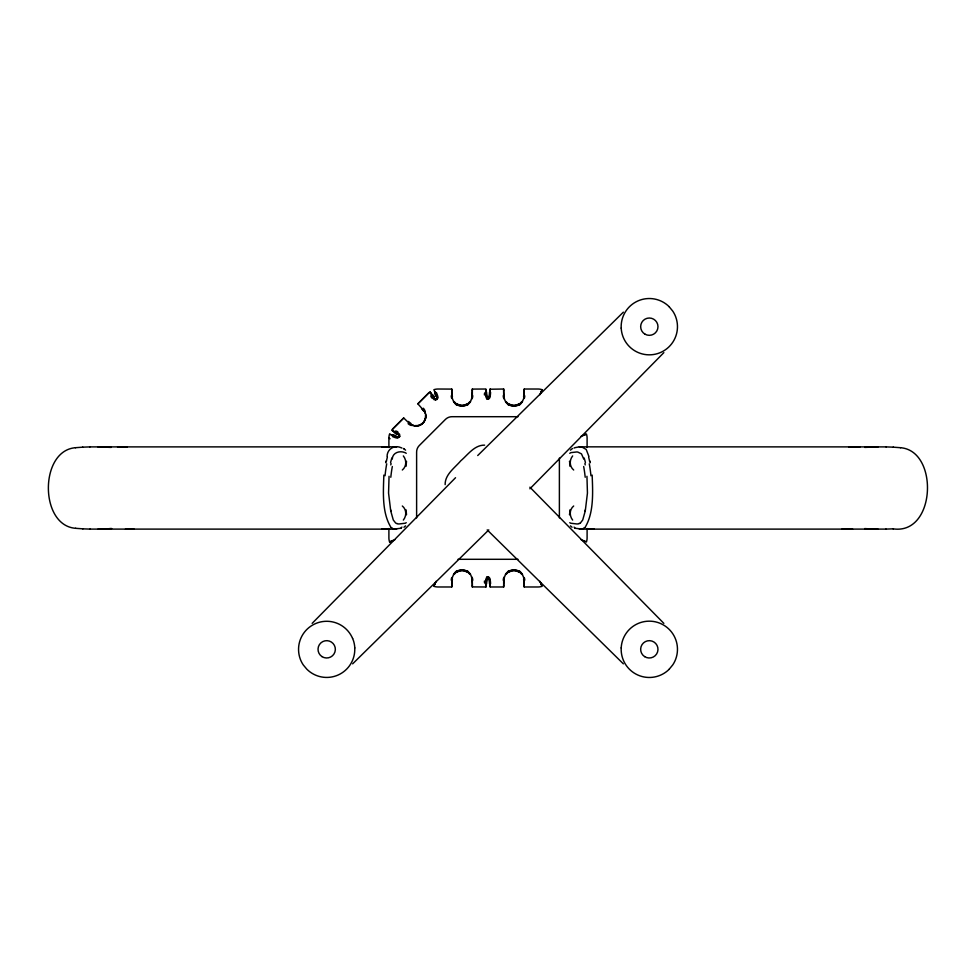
<?xml version="1.0" encoding="UTF-8"?>
<svg xmlns="http://www.w3.org/2000/svg" width="976" height="976" viewBox="0 0 976 976"><rect width="100%" height="100%" fill="white"/><g stroke="black" fill="none" stroke-linecap="round" stroke-linejoin="round"><path stroke-width="1.46" d="M453.498 401.38L451.9 397.183L451.742 390.363M451.742 390.156L451.742 389.095L438.017 389.021A12.92 12.92 0 0 0 433.881 389.705L436.199 395.158M472.335 583.831L471.591 576.633M471.591 399.367L472.335 390.363M472.335 390.156L472.335 389.095L485.841 389.021A49.8 49.8 0 0 0 485.975 392.169M490.05 583.831A50.532 50.532 0 0 1 490.159 586.979L503.665 586.979L503.665 585.844M503.665 585.637L504.409 576.633M504.409 399.367L503.665 392.169M522.502 401.38L524.027 397.574L524.258 392.169M541.924 585.905L542.119 586.295A12.92 12.92 0 0 1 537.983 586.979L524.258 586.979L524.258 585.844M524.258 585.637L524.1 578.817L522.502 574.62M399.452 436.943L399.391 436.98A1.452 1.074 -64.7 0 1 399.05 437.102L399.489 435.906A5.148 3.965 -10.1 0 0 399.306 435.613L398.403 434.674A8.125 2.757 30.6 0 0 397.988 434.405M490.159 389.229L503.665 389.021L503.665 390.156M472.335 585.844L472.335 586.905L485.841 586.979L486.512 579.659M453.498 574.62L451.9 578.817L451.742 585.637M451.754 580.305L451.742 586.979L438.017 586.979A12.92 12.92 0 0 1 433.881 586.295M485.841 586.674L485.865 585.844M490.147 390.156L490.159 389.265L489.818 394.536L490.123 390.864M435.711 399.684A4.831 4.197 -10 0 1 435.076 399.16L434.552 398.525L435.503 399.404A5.161 3.965 -80 0 0 435.784 399.611L436.87 399.513A1.452 1.074 -25.4 0 0 436.98 399.172L436.833 397.427M406.089 466.247L406.504 461.258M569.899 509.887L569.728 512.071M436.809 397.305L436.833 397.403A10.882 4.795 -87.6 0 0 436.565 396.756A8.345 2.769 66.1 0 1 436.711 397.232L437.004 398.647A5.1 4.063 15.1 0 1 437.004 398.989L436.882 399.465M569.496 514.779L569.594 513.681M383.849 475.08C383.3 492.392 381.726 512.912 391.327 527.955M389.058 476.3L388.558 493.063L390.644 510.302M489.806 394.585L489.513 396.341M399.684 436.65L398.879 437.114A5.087 4.063 74.8 0 1 398.525 437.138L397.293 436.955L398.025 437.077M415.093 425.865L414.312 425.804L416.313 425.914A10.529 4.575 -29.7 0 0 416.837 425.939M585.356 510.302L587.442 493.063L586.942 476.3M385.679 462.709L385.996 461.136M390.79 464.942L391.095 463.527M585.136 511.387L582.709 520.001L580.366 523.014M472.116 397.574L470.578 401.38M503.884 578.426L505.422 574.62M452.01 578.207L452.266 577.267M523.99 397.793L523.734 398.733M486.56 579.305A10.15 4.111 -63.2 0 1 486.646 578.939C487.17 573.437 490.891 581.269 488.549 576.95M486.67 578.927L487.634 576.804L488.683 577.145A4.953 4.172 29.9 0 1 488.976 578.024M387.082 456.512C387.021 449.094 394.438 444.617 400.965 447.655A85.205 19.227 -82.2 0 1 401.953 448.069M488.549 399.05C490.891 394.67 487.207 402.527 486.67 397.073A10.15 4.111 63.2 0 1 486.56 396.695M392.242 459.062C392.535 452.522 399.831 450.375 405.028 452.632A80.727 18.239 -81.2 0 1 405.955 453.096L406.211 453.34M436.028 581.33L435.808 581.94M539.972 394.67L540.192 394.06M435.699 582.221L434.576 584.831M540.301 393.779L542.083 389.778M434.613 584.758L435.345 583.087M540.655 392.913L541.924 390.095L541.656 390.644M435.259 583.294L434.759 584.441M540.741 392.706L541.241 391.559M434.381 585.258L434.076 585.905M542.046 389.863L542.119 389.705A12.92 12.92 0 0 0 537.983 389.021L524.258 389.021L524.258 395.329M470.225 401.892L467.724 404.369M505.775 574.108L508.276 571.631M522.148 401.892L520.879 403.344M453.852 574.108L455.121 572.656M669.207 669.207L672.671 664.998A27.377 27.377 0 0 0 675.782 658.922A28.158 28.158 0 0 0 659.581 623.103A28.158 28.158 0 0 0 623.359 638.402A28.487 28.475 0 0 0 621.2 647.918M405.577 525.857L403.954 527.247M312.149 623.371L455.536 477.715M663.851 352.629L529.895 488.805M570.411 450.156L572.461 448.509M397.915 434.247L391.632 430.196A12.92 12.92 0 0 1 392.694 429.001L403.71 417.972L409.786 423.828L414.41 425.768M424.658 411.518L417.862 403.82L428.879 392.803A12.92 12.92 0 0 1 430.074 391.754L430.77 393.023M392.694 429.001L403.71 417.972M417.862 403.82L428.879 392.803M477.715 455.536L623.371 312.149M488.805 529.895L352.629 663.851M486.67 397.073L487.671 399.233L488.683 398.855A4.953 4.172 -29.9 0 0 488.976 397.976M569.789 453.34L570.057 453.132A80.935 18.288 81.2 0 1 570.972 452.62L576.853 451.949A202.374 45.774 80.9 0 1 577.877 452.108L581.476 453.877L583.758 459.062M406.211 522.66L406.028 522.807A73.92 16.69 81.3 0 1 405.272 523.234L398.781 524.002A192.845 43.627 80.9 0 1 397.061 523.563M520.391 403.783L519.61 404.369M455.609 572.217L456.39 571.631M584.758 527.906C594.055 513.23 592.822 492.282 592.151 475.08M587.101 447.496L587.101 438.139A12.92 12.92 0 0 0 586.417 434.003L584.953 434.698M388.899 528.504L388.899 537.861A12.92 12.92 0 0 0 389.583 541.997L394.877 539.728M389.656 541.961L390.778 541.424M585.649 434.381L585.271 434.552M401.221 528.223L394.585 529.004M391.278 541.192L392.633 540.594M583.367 435.406L584.905 434.723L581.123 436.272M584.563 434.881L583.209 435.467M391.437 541.119L392.791 540.533M583.514 528.48L583.172 528.589A194.736 44.103 -81.1 0 1 581.415 528.931M578.939 523.612L579.439 523.441A73.664 16.702 -81.2 0 0 580.366 523.002M581.415 529.004L574.779 528.223M398.525 437.126L398.415 437.114A5.087 4.038 72 0 0 398.867 437.102L399.001 437.102A4.746 3.941 -33.8 0 1 398.049 436.992M416.874 425.89C423.535 426 427.464 417.606 425.207 412.848M75.481 447.703L82.777 447.167M893.113 528.846C935.972 535.214 939.119 450.607 900.421 447.703M111.691 528.577L104.505 528.955L111.313 528.577M398.879 437.114L397.171 436.931M82.667 447.167L89.975 446.898M885.915 529.102L893.211 528.846M878.095 446.862L864.809 447.411M98.027 529.138L105.676 528.955M886.135 446.898L579.317 446.849L575.035 447.655A85.473 19.288 82.2 0 0 574.047 448.069M117.559 446.898L127.283 446.862M841.91 529.138L852.597 529.102M518 416.703L451.998 416.703A9.309 9.309 0 0 0 445.41 419.436L419.338 445.495A9.309 9.309 0 0 0 416.618 452.083L416.618 517.927M381.75 446.862L396.683 446.849M89.865 446.898L389.485 446.862M111.191 447.411L97.905 446.862M75.603 447.703C39.26 450.4 39.296 525.808 75.738 528.309M864.687 528.577L871.605 528.955M89.987 529.102L389.509 529.138M586.661 529.138L886.013 529.102M579.354 529.151L594.213 529.138M458 559.297L518 559.297M579.317 446.849L580.696 446.91M381.787 529.138L396.646 529.151M125.453 529.102L134.09 529.138M848.717 446.862L860.039 446.898M870.409 528.955L877.973 529.138M886.049 446.898L893.333 447.167M82.789 528.846L90.109 529.102M75.616 528.309L82.911 528.846M893.235 447.167L900.519 447.703M484.621 445.141C474.434 444.946 467.846 454.792 460.794 460.794C454.792 467.846 444.946 474.434 445.141 484.621M414.117 425.707L412.824 425.377M582.086 447.13L586.21 449.448L588.918 456.512M396.512 436.772L395.146 436.357M397.061 523.612L396.561 523.441A73.664 16.702 81.2 0 1 395.634 523.002L393.291 520.001L390.864 511.387M395.048 436.321L390.729 434.552M392.486 528.48L392.828 528.589A194.736 44.103 81.1 0 0 394.585 528.931M581.123 539.728L586.417 541.997A12.92 12.92 0 0 0 587.101 537.861L587.101 528.504M394.877 436.272L391.278 434.808M583.209 540.533L584.722 541.192M583.611 540.692L584.905 541.277M392.401 435.308L391.095 434.723M390.437 434.418L389.997 434.21M388.899 447.496L388.899 438.139A12.92 12.92 0 0 1 389.583 434.003L389.741 434.076M388.899 438.139L390.083 438.736M392.669 430.758L394.731 431.99M403.735 448.631L405.589 450.156M403.539 448.509L404.332 448.984M572.046 527.247L570.423 525.857M508.276 404.369L505.775 401.892M456.39 404.369L455.609 403.783M519.61 571.631L520.391 572.217M467.724 571.631L470.225 574.108M569.789 522.66L569.972 522.807A73.92 16.69 -81.3 0 0 570.728 523.234L577.219 524.002A192.845 43.627 -80.9 0 0 578.939 523.563M435.137 399.099L435.821 399.611A5.161 3.941 -82.4 0 1 435.516 399.391M623.371 663.851L487.195 529.895M398.733 434.991L399.684 436.37M455.121 403.344L453.852 401.892M520.879 572.656L522.148 574.108M434.967 398.94L434.527 398.489A10.98 5.222 30.7 0 1 434.052 398.037M529.895 487.195L663.851 623.371M669.207 306.793L672.671 311.002A27.377 27.377 0 0 1 675.782 317.078A28.158 28.158 0 0 1 659.581 352.897A28.158 28.158 0 0 1 623.359 337.598A28.487 28.475 0 0 1 621.2 328.082M434.125 398.037L430.855 393.169L431.868 394.841M505.202 401.014L503.884 397.574M470.798 574.986L472.116 578.426M399.562 436.065L399.477 435.906A4.831 4.197 -80 0 0 399.038 435.198M430.831 393.121L430.282 392.145M424.316 410.884L425.597 414.275M541.778 585.612L541.314 584.6M541.46 584.917L540.301 582.221M434.613 391.242L435.003 392.108M541.351 584.697L540.655 583.087M541.241 584.441L540.741 583.294M434.759 391.559L436.162 395.048M540.192 581.94L539.972 581.33M436.235 395.256L436.65 396.634M523.734 577.267L523.99 578.207M452.266 398.733L452.01 397.793M584.905 463.527L585.21 464.942M590.004 461.136L590.321 462.709M486.512 396.341L485.853 389.497L485.865 390.156M489.513 579.659L489.757 581.086M436.858 397.525L436.955 398.147A4.746 3.941 -56.2 0 1 436.894 399.013A5.1 4.038 17.9 0 0 436.98 398.647M489.781 581.208L490.123 585.136L489.818 581.489M569.496 461.258L569.569 462.136M406.504 514.779L406.101 509.887M569.667 463.222L569.911 466.247M490.135 585.661L490.159 586.735L490.147 586.039M524.246 580.305L524.258 586.979M524.258 389.095L524.258 390.156M524.258 390.363L524.258 391.644M503.665 390.363L503.665 391.644M472.335 584.356L472.335 585.637M451.742 585.844L451.742 586.905M559.382 458.073L559.382 517.927M503.665 389.021L503.665 395.329M503.665 580.671L503.665 586.979M472.335 389.021L472.335 395.329M472.335 580.671L472.335 586.979M451.742 389.021L451.742 395.329M403.344 455.926A9.98 9.223 63.4 0 1 402.319 470.005M453.584 574.23A9.992 9.235 26.6 0 1 470.029 574.51M471.798 579.036A7.698 2.733 -80.7 0 1 471.92 581.049M402.319 505.995A9.98 9.223 -63.4 0 1 403.344 520.074M572.656 520.074A9.98 9.223 63.4 0 1 573.681 505.995M505.971 574.51A9.992 9.235 -26.6 0 1 522.416 574.23M504.08 581.049A7.698 2.733 80.7 0 1 504.202 579.036M522.416 401.77A9.992 9.235 26.6 0 1 505.971 401.49M504.202 396.964A7.698 2.733 -80.7 0 1 504.08 394.951M573.681 470.005A9.98 9.223 -63.4 0 1 572.656 455.926M470.029 401.49A9.992 9.235 -26.6 0 1 453.584 401.77M471.92 394.951A7.698 2.733 80.7 0 1 471.798 396.964M425.536 415.251A9.601 9.028 -66.6 0 1 415.068 426.024M421.547 408.615A8.406 3.257 39.3 0 1 423.23 410.64M487.048 577.316A11.346 1.952 73.8 0 1 487.305 578.39M486.853 577.999A4.99 4.392 -21.1 0 1 487.219 577.109M484.584 582.892A11.346 5.161 -61 0 1 484.45 580.988M486.17 583.587A15.47 1.391 -77.9 0 1 485.56 585.063M485.841 586.979A49.8 49.8 0 0 1 485.975 583.831M435.162 398.684A11.358 2.208 80.9 0 1 435.394 399.721M434.491 398.525A10.126 4.673 31.4 0 1 434.283 398.281M431.721 397.952A11.505 5.71 29.7 0 1 431.05 396.427M430.233 393.267A15.64 1.793 48.6 0 1 431.502 394.023M399.599 435.516A11.358 2.22 9.1 0 1 398.574 435.284M398.159 434.405A10.126 4.673 58.6 0 1 398.403 434.613A10.98 5.222 59.3 0 0 397.915 434.174M396.305 431.172A11.505 5.71 60.3 0 1 397.83 431.843M393.901 431.624A15.628 1.793 41.4 0 1 393.145 430.355M487.305 397.61A11.346 1.952 -73.8 0 1 487.048 398.684M487.219 398.891A4.99 4.392 21.1 0 1 486.853 398.001M484.45 395.012A11.346 5.161 61 0 1 484.584 393.108M485.56 390.937A15.47 1.391 77.9 0 1 486.17 392.413M490.159 389.021A50.532 50.532 0 0 1 490.05 392.169M451.229 580.171A7.93 3.428 76.6 0 1 451.729 577.682M452.254 581.171A7.93 2.586 82.5 0 1 452.413 578.963M472.396 578.048A7.698 3.428 -75.8 0 1 472.762 580.293M524.271 577.682A7.93 3.428 -76.6 0 1 524.771 580.171M523.587 578.963A7.93 2.586 -82.5 0 1 523.746 581.171M503.238 580.293A7.698 3.428 75.8 0 1 503.604 578.048M524.771 395.829A7.93 3.428 76.6 0 1 524.271 398.318M523.746 394.829A7.93 2.586 82.5 0 1 523.587 397.037M503.604 397.952A7.698 3.428 -75.8 0 1 503.238 395.707M451.729 398.318A7.93 3.428 -76.6 0 1 451.229 395.829M452.413 397.037A7.93 2.586 -82.5 0 1 452.254 394.829M472.762 395.707A7.698 3.428 75.8 0 1 472.396 397.952M411.396 425.463A8.686 4.599 58.5 0 1 408.102 423.682M412.445 425.524A10.907 3.087 43.8 0 1 411.677 425.231M423.34 408.224A8.406 4.575 30.7 0 1 425.036 411.03M425.072 411.823A10.943 2.94 47.4 0 1 425.377 412.604M489.11 580.061A7.808 1.22 86 0 1 489.549 583.941M489.147 578.622A8.882 2.318 88.4 0 1 489.269 579.085M485.475 583.721A7.942 2.281 -89.7 0 1 486.658 577.341M486.56 583.977A7.942 1.22 -85.9 0 1 487.048 579.842M489.257 578.182A8.882 2.489 89.5 0 1 489.464 578.914M489.647 577.926A7.808 2.233 89.6 0 1 490.562 583.733M434.588 393.218A8.93 1.781 67.4 0 1 435.699 396.183M434.527 398.391A8.125 2.757 59.4 0 1 434.283 398.11M434.369 399.867A8.845 3.575 61.8 0 1 430.989 395.378M434.283 397.037A8.845 1.781 57.8 0 1 432.514 394.45M436.345 392.511A8.93 3.672 63 0 1 438.078 398.037M396.061 435.821A8.93 1.793 22.6 0 1 393.096 434.71M395.268 431.111A8.845 3.575 28.2 0 1 399.745 434.491M394.328 432.636A8.845 1.793 32.2 0 1 396.915 434.405M399.269 435.638A5.148 3.941 -7.7 0 1 399.465 435.918M397.11 436.833A8.345 2.769 23.9 0 1 396.756 436.748M397.915 438.2A8.93 3.672 27 0 1 392.389 436.467M489.549 392.059A7.808 1.22 -86 0 1 489.11 395.939M489.269 396.915A8.882 2.318 -88.4 0 1 489.147 397.378M486.658 398.659A7.942 2.281 89.7 0 1 485.475 392.279M487.048 396.158A7.942 1.22 85.9 0 1 486.56 392.023M489.464 397.086A8.882 2.489 -89.5 0 1 489.257 397.818M490.562 392.267A7.808 2.233 -89.6 0 1 489.647 398.074M454.072 574.535A9.992 9.235 -26.6 0 1 470.517 574.205M505.483 574.205A9.992 9.235 26.6 0 1 521.928 574.535M521.928 401.465A9.992 9.235 -26.6 0 1 505.483 401.795M470.517 401.795A9.992 9.235 26.6 0 1 454.072 401.465M425.926 415.19A9.601 9.016 -23.3 0 1 415.129 425.634M486.377 579.732A11.078 4.807 -62 0 1 486.536 578.988M489.171 578.841A11.09 4.526 63.2 0 1 489.33 579.549M433.917 397.403A11.309 1.891 45.8 0 1 433.612 397M396.878 433.734A11.309 1.891 44.2 0 1 397.281 434.039M397.281 436.845A10.895 4.795 -2.4 0 1 396.634 436.687M486.536 397.012A11.078 4.807 62 0 1 486.377 396.268M489.33 396.451A11.09 4.526 -63.2 0 1 489.171 397.159M455.902 571.411A7.442 3.599 8.8 0 1 466.906 571.997M454.914 572.68A10.346 3.611 -18.9 0 1 455.402 572.229M455.341 572.644A10.346 3.428 -20.3 0 1 455.841 572.204M457.207 571.997A7.442 3.599 -9 0 1 468.212 571.424M509.094 571.997A7.442 3.599 -8.8 0 1 520.098 571.411M520.598 572.229A10.346 3.611 18.9 0 1 521.086 572.68M520.159 572.204A10.346 3.428 20.3 0 1 520.659 572.644M507.788 571.424A7.442 3.599 9 0 1 518.793 571.997M520.098 404.589A7.442 3.599 8.8 0 1 509.094 404.003M521.086 403.32A10.346 3.611 -18.9 0 1 520.598 403.771M520.659 403.356A10.346 3.428 -20.3 0 1 520.159 403.796M518.793 404.003A7.442 3.599 -9 0 1 507.788 404.576M466.906 404.003A7.442 3.599 -8.8 0 1 455.902 404.589M455.402 403.771A10.346 3.611 18.9 0 1 454.914 403.32M455.841 403.796A10.346 3.428 20.3 0 1 455.341 403.356M468.212 404.576A7.442 3.599 9 0 1 457.207 404.003M417.191 425.743A10.529 4.465 -28.7 0 1 416.41 425.792M411.811 424.67A10.907 2.721 41.1 0 1 411.03 424.292M410.725 423.255A8.686 3.013 48.3 0 1 408.468 421.449M424.255 411.225A10.943 2.623 49.7 0 1 424.621 412.006M621.2 328.107A28.158 28.158 0 0 1 669.255 306.793M354.752 647.918A28.084 28.084 0 0 1 306.818 669.182L303.329 664.998A27.377 27.377 0 0 1 300.218 658.922A28.084 28.084 0 0 1 316.468 623.213A28.084 28.084 0 0 1 352.592 638.463M352.629 638.402A28.487 28.475 0 0 1 354.8 647.918M669.255 669.207A28.158 28.158 0 0 1 621.2 647.893M585.161 510.094A56.181 23.534 -89.5 0 1 584.941 511.168M583.672 466.528A62.293 26.547 -89.9 0 1 585.197 477.276M584.148 457.988A30.146 10.126 86.9 0 1 585.429 462.612M574.84 527.784A75.408 16.775 -84 0 1 574.071 527.101M584.697 527.735A81.325 18.556 -82.1 0 1 583.538 528.321M589.284 463.807A69.064 29.304 -89.8 0 1 590.956 475.763M588.662 457.232A36.685 10.102 85.5 0 1 589.699 461.746M580.683 446.862A203.996 46.214 81.3 0 1 582.074 447.057M391.059 511.168A56.181 23.534 89.5 0 1 390.839 510.094M390.803 477.276A62.293 26.547 89.9 0 1 392.328 466.528M390.571 462.612A30.146 10.126 -86.9 0 1 391.852 457.988M401.929 527.101A75.408 16.775 84 0 1 401.16 527.784M392.462 528.321A81.325 18.556 82.1 0 1 391.303 527.735M385.044 475.763A69.064 29.304 89.8 0 1 386.716 463.807M386.301 461.746A36.685 10.102 -85.5 0 1 387.338 457.232M644.977 334.17A8.674 8.674 0 0 0 657.983 326.679A8.674 8.674 0 0 0 644.99 319.164A8.674 8.674 0 0 0 644.977 334.17M321.995 656.616A8.674 8.674 0 0 0 335.341 649.748A8.674 8.674 0 0 0 322.714 641.622A8.674 8.674 0 0 0 321.995 656.616M644.624 656.616A8.674 8.674 0 0 0 657.97 649.748A8.674 8.674 0 0 0 645.343 641.622A8.674 8.674 0 0 0 644.624 656.616"/></g></svg>
